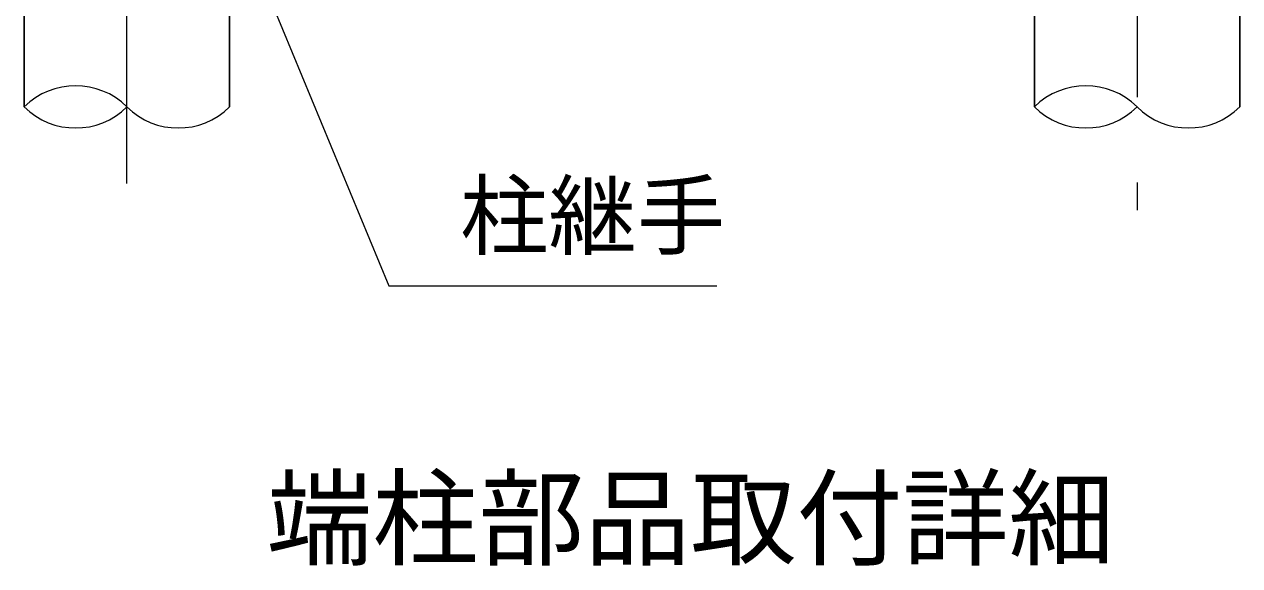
# Model space of a CAD drawing. Units: millimetres, scale not verified. Extents: x -4200 to 4200, y -2970 to 2970.
# Drawn here: x 1016 to 1918, y -1527 to -1125 of the extents above; entities that cross this region are included whole.
import ezdxf
from ezdxf.enums import TextEntityAlignment as Align

# ---------------------------------------------------------------- set-up
doc = ezdxf.new("R2010")
doc.units = ezdxf.units.MM
doc.header["$LTSCALE"] = 10
doc.linetypes.add('USER1', pattern=[50.8, 31.75, -6.35, 6.35, -6.35])
for name, color, linetype, lineweight in [('0-0_D-TTL-TXT', 7, 'Continuous', 25), ('0-4_D-STR-DIM', 7, 'Continuous', 13), ('0-7_D-STR1', 1, 'Continuous', 25), ('0-8_D-BMK', 2, 'USER1', 13), ('0-D_D-STR-TXT', 7, 'Continuous', 13)]:
    doc.layers.add(name, color=color, linetype=linetype, lineweight=lineweight)
doc.styles.add('ＭＳ ゴシック', font='')
doc.styles.get('ＭＳ ゴシック').set_extended_font_data('MS Gothic')

msp = doc.modelspace()

# ---------------------------------------------------------------- linework, layer by layer
at = {"layer": '0-4_D-STR-DIM'}
for centre, start, end in [((1053.72, -1224.36), 45.18146, 134.81854), ((1803.72, -1224.36), 45.18146, 134.81854), ((1053.72, -1147.67), 225.18146, 314.81854), ((1129.92, -1147.67), 225.18146, 314.81854), ((1803.72, -1147.67), 225.18146, 314.81854), ((1879.92, -1147.67), 225.18146, 314.81854)]:
    msp.add_arc(centre, 54.05, start, end, dxfattribs=at)
at = {"layer": '0-7_D-STR1'}
for p, q in [((1015.62, -811.01), (1015.62, -1186.01)), ((1765.62, -1186.01), (1765.62, -1067.97)), ((1918.02, -1067.97), (1918.02, -1186.01)), ((1168.02, -1186.01), (1168.02, -1083.47))]:
    msp.add_line(p, q, dxfattribs=at)
at = {"layer": '0-8_D-BMK'}
for p, q in [((1841.82, -734.33), (1841.82, -1262.7)), ((1091.82, -1243.03), (1091.82, -748.67))]:
    msp.add_line(p, q, dxfattribs=at)
at = {"layer": '0-D_D-STR-TXT'}
msp.add_lwpolyline([(1206.19, -1108.47), (1184.73, -1074.07), (1200.03, -1111.02), (1286.21, -1319.13), (1529.78, -1319.13)], dxfattribs=at)

# ---------------------------------------------------------------- texts
at = {"layer": '0-0_D-TTL-TXT', "style": 'ＭＳ ゴシック'}
msp.add_text('端柱部品取付詳細', height=57.7, dxfattribs=at).set_placement((1195.39, -1537.86), align=Align.BOTTOM_LEFT)
at = {"layer": '0-D_D-STR-TXT', "style": 'ＭＳ ゴシック'}
msp.add_text('柱継手', height=48.09, dxfattribs=at).set_placement((1339.17, -1305.27), align=Align.BOTTOM_LEFT)

doc.saveas('drawing.dxf')
